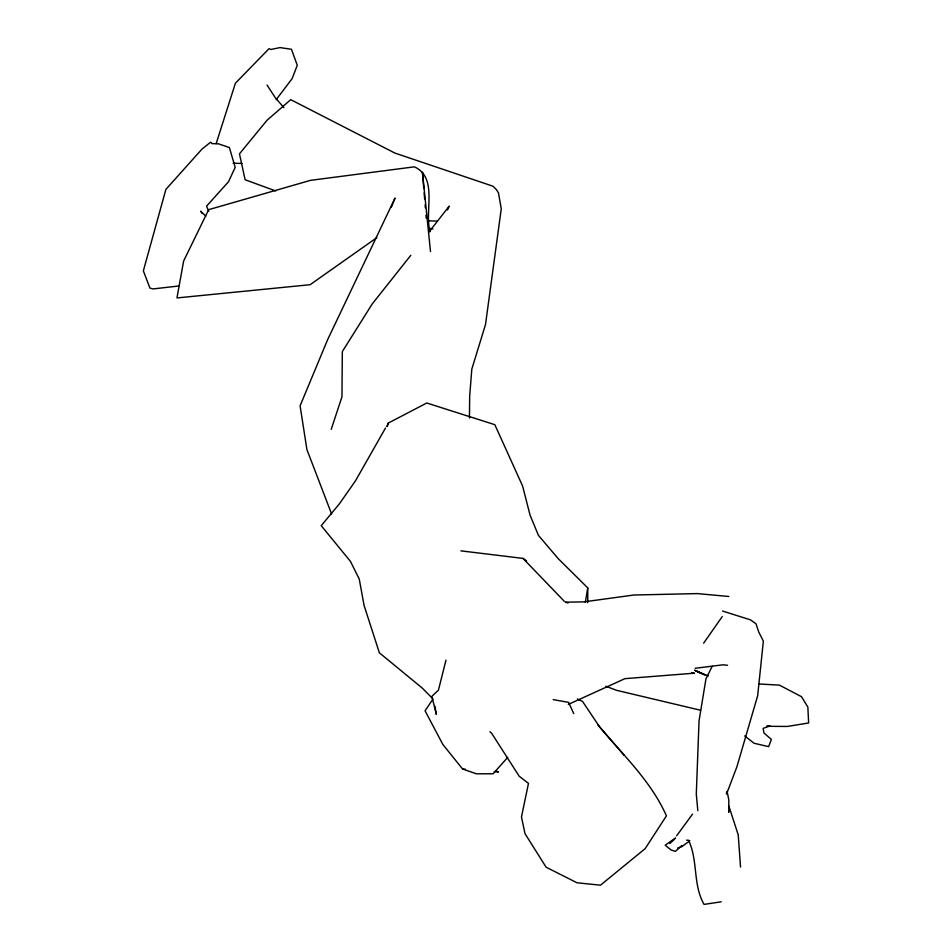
<?xml version="1.0" encoding="UTF-8"?>
<svg xmlns="http://www.w3.org/2000/svg" width="952" height="952" viewBox="0 0 952 952"><rect width="100%" height="100%" fill="white"/><g stroke="black" fill="none" stroke-linecap="round" stroke-linejoin="round"><path stroke-width="1.43" d="M469.455 418.011L469.669 396.341L471.799 369.186L485.484 324.62L501.264 208.845L498.443 192.768L496.052 189.186L492.957 186.211L394.901 153.07L290.729 99.662L267 120.297L239.464 153.843L245.116 179.738L275.699 190.959M585.313 602.449L587.741 587.884L558.122 558.55L538.439 535.369L530.062 515.151L522.588 485.996L494.826 424.687L426.77 403.005L388.333 423.045L387.059 426.46L388.333 423.045M445.976 660.129L438.432 690.152L431.863 696.376L436.337 714.405L434.945 706.301M216.187 143.55L235.406 83.217L269.011 48.707L270.915 49.456L280.055 47.6L291.443 49.266L297.274 65.272L292.157 78.588L276.211 99.615M331.225 429.352L341.958 396.794L342.339 351.562L372.184 303.985L410.812 255.303M391.224 207.465L395.044 198.028L327.655 339.614L300.094 405.814L306.925 449.618L331.605 513.985M447.476 209.952L449.213 206.144L429.09 231.895M712.191 666.269L705.967 678.824L699.042 720.878L696.293 794.146L697.816 810.664M385.512 427.995L355.489 480.831L339.364 503.87L321.24 525.671L350.467 561.418L359.261 579.078L364.069 605.424L379.36 652.786L422.272 688.094L432.625 698.578M432.791 699.339L425.056 710.811L442.882 744.5L462.612 769.026L476.416 773.821L493.148 773.762L507.713 757.364M692.532 814.115L676.574 835.88M703.623 643.195L722.259 616.551M669.815 843.567L675.48 838.212M681.822 845.578L675.396 851.362L671.077 849.993L665.222 845.186L675.301 838.117M689.843 840.806L681.62 846.792L677.657 847.994M376.873 237.643L310.102 284.707L176.965 297.94L183.629 261.015L208.666 209.666L310.602 180.333L414.358 166.838C438.479 177.631 424.08 211.963 430.078 231.657M568.296 704.421L624.928 678.657L694.436 673.171L691.64 672.647M721.211 901.818L704.075 904.4C692.687 884.729 698.197 860.453 688.546 840.259L686.606 840.188M695.138 668.28L722.949 664.817L727.53 665.269M179.452 285.921L153.07 288.92L149.928 288.075L143.359 270.856L165.886 189.412L201.895 149.19L210.63 142.169L212.141 143.633L218.472 143.823L229.373 147.56L235.192 167.35L228.492 181.761L206.572 206.132L208.726 211.249M767.062 726.007L769.966 725.983L763.135 728.363L763.944 732.957L771.358 739.418L768.645 746.642L754.067 743.262L744.702 735.932M758.72 683.976L779.402 685.119L801.477 696.674L807.843 707.05L808.641 722.961L787.268 726.459L767.098 726.281M233.169 163.244L242.034 163.446M429.197 220.864L436.599 221.078M462.612 769.026L465.48 769.264M494.231 771.596L498.55 771.953L495.813 771.001M728.851 596.487L697.34 593.596L633.937 595.012L583.838 601.878L565.25 602.176L568.118 602.973M460.863 550.851L522.993 558.396L526.551 560.954M429.959 228.456L432.898 228.885M553.16 699.613L568.594 702.35L573.735 713.595M700.553 710.24L616.527 690.307L605.9 686.261M722.532 611.029L750.462 619.847L755.995 623.774L758.78 632.116L763.361 641.136L757.661 695.733L736.907 766.765L726.531 794.087L726.531 792.469M694.853 670.327L708.395 675.92M577.317 698.994L582.517 701.41L599.7 727.042C623.381 755.317 651.37 781.663 666.424 815.864L645.158 848.648L600.486 885.182L577.019 882.778L546.115 867.212L524.992 833.631L521.47 816.959L528.479 783.389L519.173 776.201L491.529 733.099L489.887 731.838M696.091 671.077L701.362 673.576M694.901 670.267L705.396 675.325M205.775 216.152L200.646 211.165L202.324 213.545M522.993 558.396L564.25 601.236M283.91 107.647L275.271 97.699L267.072 85.085M598.058 725.067L623.976 755.114M728.899 806.177L738.228 834.892L740.537 867.046M727.149 791.445L728.839 800.108L728.72 812.294L728.673 809.331M430.494 251.53L422.462 172.276L423.783 188.544M424.152 192.97L424.628 198.885M425.116 204.799L425.354 207.762M425.96 215.152L426.198 218.115M587.741 587.884L587.765 602.735"/></g></svg>
